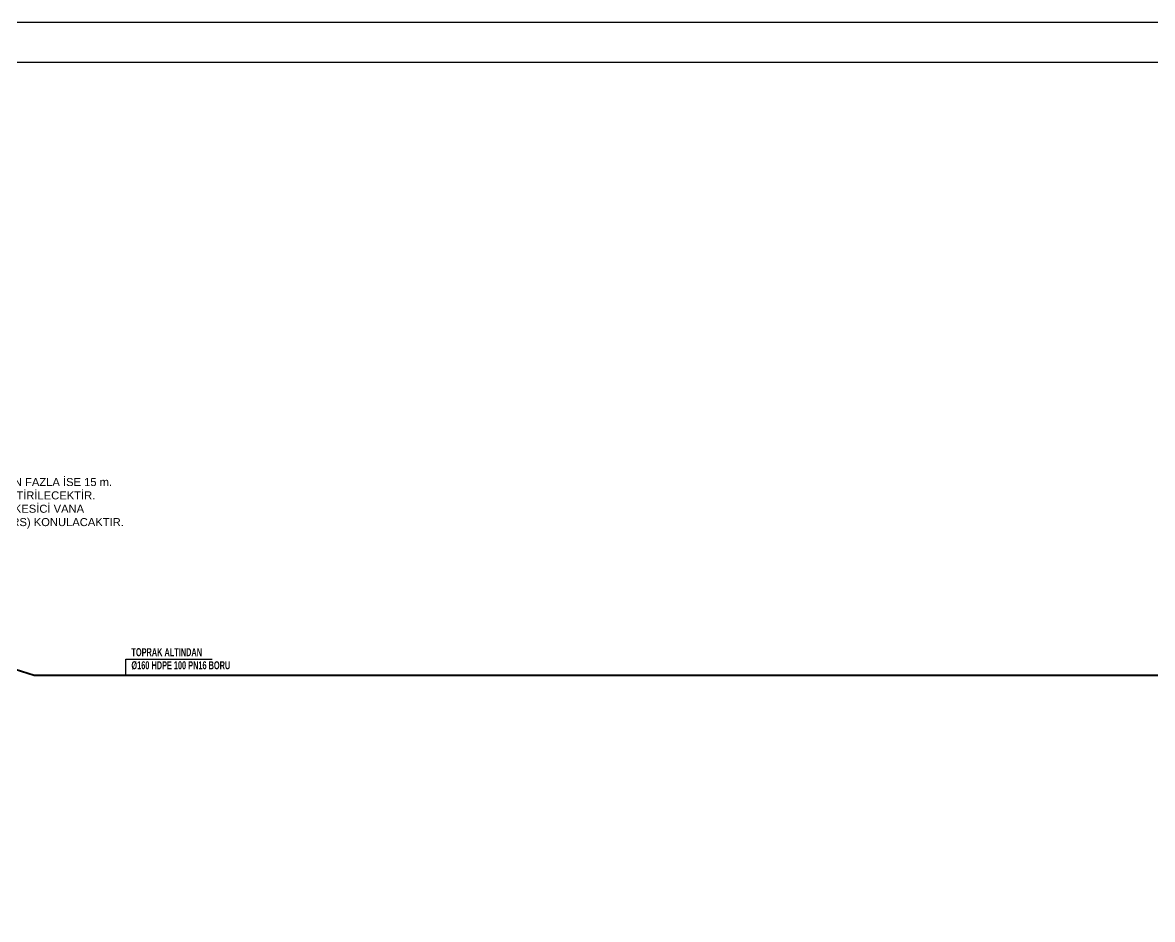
# Model space of a CAD drawing. Header units: centimetres. Extents: x 394264 to 551709, y 50011 to 59011.
# Drawn here: x 487360 to 490182, y 56772 to 59011 of the extents above; entities that cross this region are included whole.
import ezdxf

# ---------------------------------------------------------------- set-up
doc = ezdxf.new("R2010")
doc.units = ezdxf.units.CM
for name, color, linetype, lineweight in [('0-KRCN-Z-ANTET', 71, 'Continuous', 30), ('0-MEK-SHT-YAZI-ÇAP-TEMSU', 81, 'Continuous', 30), ('0-MEK-YNG-BORU', 1, 'boruYLINE', 40), ('0-MEK-YNG-YAZI', 71, 'Continuous', 35)]:
    doc.layers.add(name, color=color, linetype=linetype, lineweight=lineweight)
doc.styles.add('CAP', font='ARIALNB.TTF')
doc.styles.get("Standard").update_dxf_attribs({"font": 'arial.ttf'})
doc.linetypes.add('boruYLINE', pattern='A,50,-0.8,["Y",CAP,S=7,R=0,X=0,Y=-3],-7', length=57.8)

msp = doc.modelspace()

# ---------------------------------------------------------------- linework, layer by layer
at = {"layer": '0-KRCN-Z-ANTET'}
for points in [[(394264.1, 50011.3), (551709.3, 50011.3), (551709.3, 59011.3), (394264.1, 59011.3)], [(470564.1, 50111.3), (502064.1, 50111.3), (502064.1, 58911.3), (470564.1, 58911.3)]]:
    msp.add_lwpolyline(points, close=True, dxfattribs=at)
at = {"layer": '0-MEK-SHT-YAZI-ÇAP-TEMSU', "linetype": 'Continuous'}
for p, q in [((487618.2, 57421.8), (487833.7, 57421.8)), ((487618.2, 57381.6), (487618.2, 57421.8))]:
    msp.add_line(p, q, dxfattribs=at)
at = {"layer": '0-MEK-YNG-BORU', "ltscale": 2}
for p, q in [((485798.6, 57882.6), (487388.7, 57381.6)), ((487388.7, 57381.6), (491928.9, 57381.6))]:
    msp.add_line(p, q, dxfattribs=at)

# ---------------------------------------------------------------- texts
at = {"layer": '0-MEK-SHT-YAZI-ÇAP-TEMSU', "linetype": 'Continuous', "style": 'CAP', "width": 0.7}
for s, p in [('TOPRAK ALTINDAN', (487631.9, 57429.2)), ('Ø160 HDPE 100 PN16 BORU', (487631.9, 57396.5))]:
    msp.add_text(s, height=20, dxfattribs=at).set_placement(p)
at = {"layer": '0-MEK-YNG-YAZI', "insert": (486826, 57748), "char_height": 20, "width": 804.516, "attachment_point": 7}
msp.add_mtext('\\fArial|b0|i0|c162;HİDRANTLAR BİNADAN ASGARİ 5 m. EN FAZLA İSE 15 m. MESAFEDE OLACAK ŞEKİLDE YERLEŞTİRİLECEKTİR.\\PHİDRANTLARIN 0,8-1METRE ÖNÜNDE KESİCİ VANA OLARAK POST İNDİKATÖRLÜ VANA(NRS) KONULACAKTIR.', dxfattribs=at)

doc.saveas('drawing.dxf')
